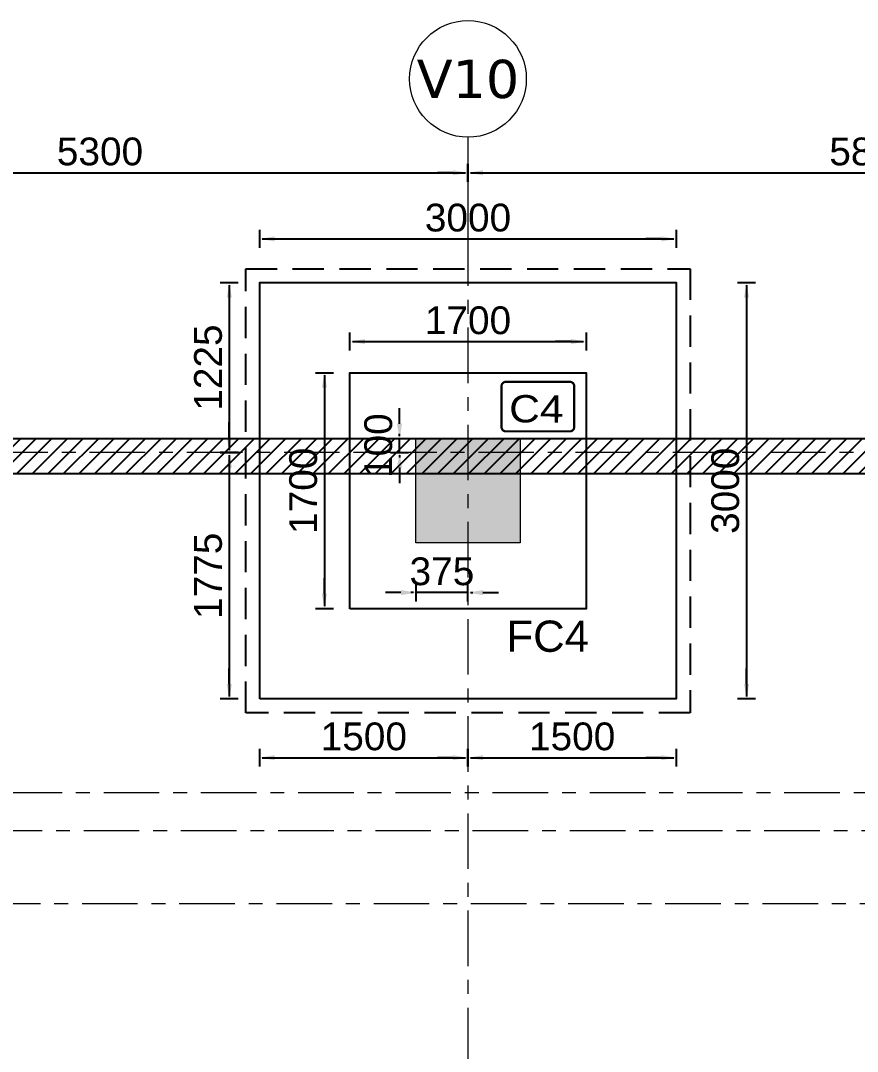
# Model space of a CAD drawing. Extents: x 1878645 to 3043969, y -1160829 to -603973.
# Drawn here: x 3015456 to 3021481, y -647747 to -640321 of the extents above; entities that cross this region are included whole.
import ezdxf
from ezdxf.enums import TextEntityAlignment as Align

# ---------------------------------------------------------------- set-up
doc = ezdxf.new("R2010")
doc.units = 0
doc.header["$LTSCALE"] = 100
doc.header["$PDMODE"] = 66
doc.linetypes.add('Grids', pattern=[7, 4, -1, 1, -1])
doc.linetypes.add('SCHidden', pattern=[0.375, 0.25, -0.125])
doc.layers.get('Defpoints').update_dxf_attribs({"lineweight": 0})
for name, color, linetype in [('A-DIMN-100', 5, 'Continuous'), ('COMMENTS', 30, 'Continuous'), ('Dim', 3, 'Continuous'), ('Footing', 5, 'Continuous'), ('Footing Nos', 4, 'Continuous'), ('PCC', 2, 'Continuous'), ('RETAIN-WALL', 1, 'Continuous')]:
    doc.layers.add(name, color=color, linetype=linetype)
for name, color, linetype, lineweight in [('A-GRID', 8, 'Grids', 0), ('A-GRID-TAG', 3, 'Continuous', 0), ('ECO COL', 6, 'Continuous', 0), ('Eco_  CNO', 7, 'Continuous', 25)]:
    doc.layers.add(name, color=color, linetype=linetype, lineweight=lineweight)
doc.styles.add('ARIAL', font='arial.ttf')
doc.styles.add('ITA', font='simplex.shx')
doc.styles.add('SC-BBS1', font='SansSerif')
doc.styles.get("Standard").update_dxf_attribs({"font": 'verdana.ttf'})
doc.dimstyles.new('A-150-DIM-EXT_MAIN(FT)', dxfattribs={"dimscale": 0, "dimtxt": 200, "dimasz": 18, "dimexe": 100, "dimexo": 100, "dimgap": 50, "dimtad": 1, "dimdec": 0, "dimdsep": 46, "dimtxsty": 'ARIAL', "dimblk": 'A3', "dimcen": 0.025, "dimse1": 1, "dimse2": 1, "dimclrd": 256, "dimclre": 256, "dimclrt": 7, "dimazin": 2, "dimtfac": 1, "dimtdec": 0, "dimtix": 1, "dimtmove": 2, "dimatfit": 3, "dimldrblk": 'WSA-DOT-100', "dimfxl": 1, "dimtolj": 1, "dimtzin": 0, "dimarcsym": 0})

# ---------------------------------------------------------------- blocks, each defined once
blk = doc.blocks.new('*U14')
at = {"layer": 'A-GRID-TAG', "color": 8, "linetype": 'Grids', "lineweight": 15}
for p, q in [((0, 8), (0, 4)), ((0, 4), (0, 0))]:
    blk.add_line(p, q, dxfattribs=at)
at = {"layer": 'A-GRID-TAG', "linetype": 'Continuous'}
blk.add_circle((0, 13), 5, dxfattribs=at)
at = {"layer": 'A-GRID-TAG', "color": 7}
blk.add_attdef('GN', text='', height=4, dxfattribs=at).set_placement((0, 13), align=Align.MIDDLE_CENTER)
blk = doc.blocks.new('A2')
at = {"layer": 'Dim', "linetype": 'ByBlock', "lineweight": -2, "extrusion": (0, 0, -1)}
blk.add_lwpolyline([(6, 0), (12.2, 0)], dxfattribs=at)
blk.add_solid([(6, -1), (0, 0), (6, 1)], dxfattribs=at)
blk = doc.blocks.new('A3')
at = {"layer": 'Dim', "linetype": 'ByBlock', "lineweight": -2}
blk.add_line((0, 3.59), (0, -3.59), dxfattribs=at)
blk.add_blockref('A2', (0, 0), dxfattribs=at)
blk = doc.blocks.new('*D1914')
at = {"layer": 'Defpoints', "color": 0}
for p in [(3018184.4, -643333.1), (3018302.3, -643333.1), (3018302.3, -643433.1)]:
    blk.add_point(p, dxfattribs=at)
at = {"layer": 'Dim', "lineweight": -2}
for p, q in [((3018184.4, -643315.1), (3018184.4, -643297.1)), ((3018184.4, -643433.1), (3018184.4, -643333.1)), ((3018184.4, -643451.1), (3018184.4, -643469.1))]:
    blk.add_line(p, q, dxfattribs=at)
at = {"layer": 'Dim', "lineweight": -2, "xscale": 18, "yscale": 18, "zscale": 18}
for p, rotation in [((3018184.4, -643333.1), 270), ((3018184.4, -643433.1), 90)]:
    blk.add_blockref('A3', p, dxfattribs=dict(at, rotation=rotation))
at = {"layer": 'Dim', "color": 7, "insert": (3018032.3, -643383.1), "char_height": 200, "attachment_point": 5, "rotation": 90, "style": 'ARIAL'}
blk.add_mtext('\\A1;100', dxfattribs=at)
blk = doc.blocks.new('WSA-DOT-100')
at = {"layer": 'A-DIMN-100', "color": 5}
for p, q in [((0, -200), (0, 200)), ((-200, 0), (200, 0))]:
    blk.add_line(p, q, dxfattribs=at)
at = {"layer": 'A-DIMN-100', "color": 1, "const_width": 60}
blk.add_lwpolyline([(-30, 0, 1), (30, 0, 1)], format="xyb", close=True, dxfattribs=at)
blk = doc.blocks.new('*D1916')
at = {"layer": 'Defpoints', "color": 0}
for p in [(3018302.3, -644083.1), (3018677.3, -644083.1), (3018302.3, -644441.8)]:
    blk.add_point(p, dxfattribs=at)
at = {"layer": 'Dim', "lineweight": -2}
for p, q in [((3018284.3, -644441.8), (3018266.3, -644441.8)), ((3018677.3, -644441.8), (3018302.3, -644441.8)), ((3018695.3, -644441.8), (3018713.3, -644441.8))]:
    blk.add_line(p, q, dxfattribs=at)
at = {"layer": 'Dim', "lineweight": -2, "xscale": 18, "yscale": 18, "zscale": 18}
blk.add_blockref('A3', (3018302.3, -644441.8), dxfattribs=at)
at = {"layer": 'Dim', "lineweight": -2, "xscale": 18, "yscale": 18, "zscale": 18, "rotation": 180}
blk.add_blockref('A3', (3018677.3, -644441.8), dxfattribs=at)
at = {"layer": 'Dim', "color": 7, "insert": (3018489.8, -644289.6), "char_height": 200, "attachment_point": 5, "style": 'ARIAL'}
blk.add_mtext('\\A1;375', dxfattribs=at)
blk = doc.blocks.new('*D1973')
at = {"layer": 'Defpoints', "color": 0}
for p in [(3013377.5, -641080.8), (3018677.3, -641167.4), (3018677.3, -641416.8)]:
    blk.add_point(p, dxfattribs=at)
at = {"layer": 'Dim', "lineweight": -2}
blk.add_line((3013395.5, -641416.8), (3018659.3, -641416.8), dxfattribs=at)
at = {"layer": 'Dim', "lineweight": -2, "xscale": 18, "yscale": 18, "zscale": 18, "rotation": 180}
blk.add_blockref('A3', (3013377.5, -641416.8), dxfattribs=at)
at = {"layer": 'Dim', "lineweight": -2, "xscale": 18, "yscale": 18, "zscale": 18}
blk.add_blockref('A3', (3018677.3, -641416.8), dxfattribs=at)
at = {"layer": 'Dim', "color": 7, "insert": (3016027.4, -641264.6), "char_height": 200, "attachment_point": 5, "style": 'ARIAL'}
blk.add_mtext('\\A1;5300', dxfattribs=at)
blk = doc.blocks.new('*D2028')
at = {"layer": 'Defpoints', "color": 0}
for p in [(3024502.3, -641037), (3018677.3, -641167.4), (3024502.3, -641416.8)]:
    blk.add_point(p, dxfattribs=at)
at = {"layer": 'Dim', "lineweight": -2}
blk.add_line((3018695.3, -641416.8), (3024484.3, -641416.8), dxfattribs=at)
at = {"layer": 'Dim', "lineweight": -2, "xscale": 18, "yscale": 18, "zscale": 18, "rotation": 180}
blk.add_blockref('A3', (3018677.3, -641416.8), dxfattribs=at)
at = {"layer": 'Dim', "lineweight": -2, "xscale": 18, "yscale": 18, "zscale": 18}
blk.add_blockref('A3', (3024502.3, -641416.8), dxfattribs=at)
at = {"layer": 'Dim', "color": 7, "insert": (3021589.8, -641264.7), "char_height": 200, "attachment_point": 5, "style": 'ARIAL'}
blk.add_mtext('\\A1;5825', dxfattribs=at)
blk = doc.blocks.new('Co')
at = {"const_width": 0.75}
blk.add_lwpolyline([(-12.57, -7.17), (-12.57, 6.59, -0.414214), (-11.07, 8.09), (10.51, 8.09, -0.414214), (12.01, 6.59), (12.01, -7.17, -0.414214), (10.51, -8.67), (-11.07, -8.67, -0.414214)], format="xyb", close=True, dxfattribs=at)
at = {"style": 'ITA', "width": 0.669972}
blk.add_attdef('COL', text='', height=10.5, rotation=0.638, dxfattribs=at).set_placement((-9.93, -5.51), (8.49, -5.3), align=Align.FIT)
blk = doc.blocks.new('*D2079')
at = {"layer": 'Defpoints', "color": 0}
for p in [(3019527.3, -642633.1), (3017827.3, -642858.1), (3019527.3, -642858.1)]:
    blk.add_point(p, dxfattribs=at)
at = {"layer": 'Dim', "lineweight": -2}
blk.add_line((3017845.3, -642633.1), (3019509.3, -642633.1), dxfattribs=at)
at = {"layer": 'Dim', "lineweight": -2, "xscale": 18, "yscale": 18, "zscale": 18, "rotation": 180}
blk.add_blockref('A3', (3017827.3, -642633.1), dxfattribs=at)
at = {"layer": 'Dim', "lineweight": -2, "xscale": 18, "yscale": 18, "zscale": 18}
blk.add_blockref('A3', (3019527.3, -642633.1), dxfattribs=at)
at = {"layer": 'Dim', "color": 7, "insert": (3018677.3, -642481), "char_height": 200, "attachment_point": 5, "style": 'ARIAL'}
blk.add_mtext('\\A1;1700', dxfattribs=at)
blk = doc.blocks.new('*D2080')
at = {"layer": 'Defpoints', "color": 0}
for p in [(3017827.3, -642858.1), (3017643.5, -644558.1), (3017827.3, -644558.1)]:
    blk.add_point(p, dxfattribs=at)
at = {"layer": 'Dim', "lineweight": -2}
blk.add_line((3017643.5, -642876.1), (3017643.5, -644540.1), dxfattribs=at)
at = {"layer": 'Dim', "lineweight": -2, "xscale": 18, "yscale": 18, "zscale": 18}
for p, rotation in [((3017643.5, -642858.1), 90), ((3017643.5, -644558.1), 270)]:
    blk.add_blockref('A3', p, dxfattribs=dict(at, rotation=rotation))
at = {"layer": 'Dim', "color": 7, "insert": (3017491.4, -643708.1), "char_height": 200, "attachment_point": 5, "rotation": 90, "style": 'ARIAL'}
blk.add_mtext('\\A1;1700', dxfattribs=at)
blk = doc.blocks.new('*D2081')
at = {"layer": 'Defpoints', "color": 0}
for p in [(3020177.3, -641893.4), (3017177.3, -642208.1), (3020177.3, -642208.1)]:
    blk.add_point(p, dxfattribs=at)
at = {"layer": 'Dim', "lineweight": -2}
blk.add_line((3017195.3, -641893.4), (3020159.3, -641893.4), dxfattribs=at)
at = {"layer": 'Dim', "lineweight": -2, "xscale": 18, "yscale": 18, "zscale": 18, "rotation": 180}
blk.add_blockref('A3', (3017177.3, -641893.4), dxfattribs=at)
at = {"layer": 'Dim', "lineweight": -2, "xscale": 18, "yscale": 18, "zscale": 18}
blk.add_blockref('A3', (3020177.3, -641893.4), dxfattribs=at)
at = {"layer": 'Dim', "color": 7, "insert": (3018677.3, -641741.2), "char_height": 200, "attachment_point": 5, "style": 'ARIAL'}
blk.add_mtext('\\A1;3000', dxfattribs=at)
blk = doc.blocks.new('*D2082')
at = {"layer": 'Defpoints', "color": 0}
for p in [(3017177.3, -642208.1), (3016958.6, -643433.1), (3017177.3, -643433.1)]:
    blk.add_point(p, dxfattribs=at)
at = {"layer": 'Dim', "lineweight": -2}
blk.add_line((3016958.6, -642226.1), (3016958.6, -643415.1), dxfattribs=at)
at = {"layer": 'Dim', "lineweight": -2, "xscale": 18, "yscale": 18, "zscale": 18}
for p, rotation in [((3016958.6, -642208.1), 90), ((3016958.6, -643433.1), 270)]:
    blk.add_blockref('A3', p, dxfattribs=dict(at, rotation=rotation))
at = {"layer": 'Dim', "color": 7, "insert": (3016806.5, -642820.6), "char_height": 200, "attachment_point": 5, "rotation": 90, "style": 'ARIAL'}
blk.add_mtext('\\A1;1225', dxfattribs=at)
blk = doc.blocks.new('*D2083')
at = {"layer": 'Defpoints', "color": 0}
for p in [(3017177.3, -643433.1), (3016958.6, -645208.1), (3017177.3, -645208.1)]:
    blk.add_point(p, dxfattribs=at)
at = {"layer": 'Dim', "lineweight": -2}
blk.add_line((3016958.6, -643451.1), (3016958.6, -645190.1), dxfattribs=at)
at = {"layer": 'Dim', "lineweight": -2, "xscale": 18, "yscale": 18, "zscale": 18}
for p, rotation in [((3016958.6, -643433.1), 90), ((3016958.6, -645208.1), 270)]:
    blk.add_blockref('A3', p, dxfattribs=dict(at, rotation=rotation))
at = {"layer": 'Dim', "color": 7, "insert": (3016806.5, -644320.6), "char_height": 200, "attachment_point": 5, "rotation": 90, "style": 'ARIAL'}
blk.add_mtext('\\A1;1775', dxfattribs=at)
blk = doc.blocks.new('*D2084')
at = {"layer": 'Defpoints', "color": 0}
for p in [(3020177.3, -642208.1), (3020177.3, -645208.1), (3020683.1, -645208.1)]:
    blk.add_point(p, dxfattribs=at)
at = {"layer": 'Dim', "lineweight": -2}
blk.add_line((3020683.1, -642226.1), (3020683.1, -645190.1), dxfattribs=at)
at = {"layer": 'Dim', "lineweight": -2, "xscale": 18, "yscale": 18, "zscale": 18}
for p, rotation in [((3020683.1, -642208.1), 90), ((3020683.1, -645208.1), 270)]:
    blk.add_blockref('A3', p, dxfattribs=dict(at, rotation=rotation))
at = {"layer": 'Dim', "color": 7, "insert": (3020530.9, -643708.1), "char_height": 200, "attachment_point": 5, "rotation": 90, "style": 'ARIAL'}
blk.add_mtext('\\A1;3000', dxfattribs=at)
blk = doc.blocks.new('*D2085')
at = {"layer": 'Defpoints', "color": 0}
for p in [(3017177.3, -645208.1), (3018677.3, -645208.1), (3018677.3, -645631.1)]:
    blk.add_point(p, dxfattribs=at)
at = {"layer": 'Dim', "lineweight": -2}
blk.add_line((3017195.3, -645631.1), (3018659.3, -645631.1), dxfattribs=at)
at = {"layer": 'Dim', "lineweight": -2, "xscale": 18, "yscale": 18, "zscale": 18, "rotation": 180}
blk.add_blockref('A3', (3017177.3, -645631.1), dxfattribs=at)
at = {"layer": 'Dim', "lineweight": -2, "xscale": 18, "yscale": 18, "zscale": 18}
blk.add_blockref('A3', (3018677.3, -645631.1), dxfattribs=at)
at = {"layer": 'Dim', "color": 7, "insert": (3017927.3, -645479), "char_height": 200, "attachment_point": 5, "style": 'ARIAL'}
blk.add_mtext('\\A1;1500', dxfattribs=at)
blk = doc.blocks.new('*D2086')
at = {"layer": 'Defpoints', "color": 0}
for p in [(3018677.3, -645208.1), (3020177.3, -645208.1), (3020177.3, -645631.1)]:
    blk.add_point(p, dxfattribs=at)
at = {"layer": 'Dim', "lineweight": -2}
blk.add_line((3018695.3, -645631.1), (3020159.3, -645631.1), dxfattribs=at)
at = {"layer": 'Dim', "lineweight": -2, "xscale": 18, "yscale": 18, "zscale": 18, "rotation": 180}
blk.add_blockref('A3', (3018677.3, -645631.1), dxfattribs=at)
at = {"layer": 'Dim', "lineweight": -2, "xscale": 18, "yscale": 18, "zscale": 18}
blk.add_blockref('A3', (3020177.3, -645631.1), dxfattribs=at)
at = {"layer": 'Dim', "color": 7, "insert": (3019427.3, -645479), "char_height": 200, "attachment_point": 5, "style": 'ARIAL'}
blk.add_mtext('\\A1;1500', dxfattribs=at)
blk = doc.blocks.new('G$C92EAE22F')
at = {"layer": 'RETAIN-WALL', "lineweight": -3}
h = blk.add_hatch(dxfattribs=at)
h.set_pattern_fill('ANSI31', color=11, scale=25)
h.set_pattern_definition([(45, (-2234185.81, 595374.29), (-56.1266008, 56.1266008), [])])
edge = h.paths.add_edge_path()
edge.add_line((33122.7, 0.3), (33122.7, 250))
edge.add_line((33122.7, 250), (222.7, 250))
edge.add_line((222.7, 250), (222.7, 16250.3))
edge.add_line((222.7, 16250.3), (5522.7, 16250.3))
edge.add_line((5522.7, 16250.3), (5522.7, 25850.3))
edge.add_line((5522.7, 25850.3), (28572.7, 25850.3))
edge.add_line((28572.7, 25850.3), (28572.7, 28300.3))
edge.add_line((28572.7, 28300.3), (61172.7, 28300.3))
edge.add_line((61172.7, 28300.3), (61172.7, 250.6))
edge.add_line((61172.7, 250.6), (50722.7, 249.8))
edge.add_line((50722.7, 249.8), (50722.7, -0.2))
edge.add_line((50722.7, -0.2), (61422.7, 0.6))
edge.add_line((61422.7, 0.6), (61422.7, 28550.3))
edge.add_line((61422.7, 28550.3), (28322.7, 28550.3))
edge.add_line((28322.7, 28550.3), (28322.7, 26100.3))
edge.add_line((28322.7, 26100.3), (5272.7, 26100.3))
edge.add_line((5272.7, 26100.3), (5272.7, 16500.3))
edge.add_line((5272.7, 16500.3), (-27.3, 16500.3))
edge.add_line((-27.3, 16500.3), (-27.3, 0))
edge.add_line((-27.3, 0), (33122.7, 0))
blk.add_lwpolyline([(33122.7, 0.3), (33122.7, 250), (222.7, 250), (222.7, 16250.3), (5522.7, 16250.3), (5522.7, 25850.3), (28572.7, 25850.3), (28572.7, 28300.3), (61172.7, 28300.3), (61172.7, 250.6), (50722.7, 250), (50722.7, 0), (61422.7, 0.6), (61422.7, 28550.3), (28322.7, 28550.3), (28322.7, 26100.3), (5272.7, 26100.3), (5272.7, 16500.3), (-27.3, 16500.3), (-27.3, 0), (33122.7, 0)], dxfattribs=at)

msp = doc.modelspace()

# ---------------------------------------------------------------- hatches: boundary and pattern name
at = {"layer": 'Dim', "true_color": 0xb7b7b7}
h = msp.add_hatch(dxfattribs=at)
h.set_pattern_fill('ANSI31', color=9, scale=200)
h.set_pattern_definition([(45, (186670.6, 2712.7), (-449.0128, 449.0128), [])])
h.paths.add_polyline_path([(2982377.34205, -658283.07395), (2982377.34205, -654683.07821), (2984502.34205, -654683.07821), (2984502.34205, -652558.09143), (2986953.29144, -652558.09143), (2986953.29144, -656689.88557), (2991727.05707, -656689.88557), (2991727.05707, -658733.07395), (2989652.34205, -658733.07395), (2989652.34205, -660808.09598), (2984902.34205, -660808.09598), (2984902.34205, -658283.07395)])
h.paths.add_polyline_path([(2973977.34205, -658358.09158), (2973977.34205, -654683.07821), (2976102.34205, -654683.07821), (2976102.34205, -652558.09143), (2980252.34205, -652558.09143), (2980252.34205, -654683.07821), (2982377.34205, -654683.07821), (2982377.34205, -658283.07395), (2979852.34205, -658283.07395), (2979852.34205, -660808.09598), (2976427.34205, -660808.09598), (2976427.34205, -658358.09158)], flags=16)
h.paths.add_polyline_path([(2982377.34205, -664583.10024), (2982377.34205, -663333.07395), (2984902.34205, -663333.07395), (2984902.34205, -660808.09598), (2989652.34205, -660808.09598), (2989652.34205, -662883.07395), (2991727.05707, -662883.07395), (2991727.05707, -664583.10024)], flags=0)
h.paths.add_polyline_path([(2973977.34205, -664583.10024), (2973977.34205, -663258.09158), (2976427.34205, -663258.09158), (2976427.34205, -660808.09598), (2979852.34205, -660808.09598), (2979852.34205, -663333.07395), (2982377.34205, -663333.07395), (2982377.34205, -664583.10024)], flags=0)
h.paths.add_polyline_path([(2991378.02418, -658121.3249), (2991378.02418, -658427.87333), (2992076.65993, -658427.87333), (2992076.65993, -658121.3249)], flags=24)
h.paths.add_polyline_path([(2989082.77858, -660161.60397), (2989389.12237, -660161.60397), (2989389.12237, -659479.54394), (2989082.77858, -659479.54394)], flags=24)
h.paths.add_polyline_path([(2984602.0306, -652911.45474), (2984908.37439, -652911.45474), (2984908.37439, -652204.70168), (2984602.0306, -652204.70168)], flags=24)
h.paths.add_polyline_path([(2983037.69335, -654777.35701), (2983037.69335, -655083.70081), (2983741.99076, -655083.70081), (2983741.99076, -654777.35701)], flags=24)
h.paths.add_polyline_path([(2985010.52426, -661161.45049), (2985316.86806, -661161.45049), (2985316.86806, -660454.69742), (2985010.52426, -660454.69742)], flags=24)
h.paths.add_polyline_path([(2983237.69335, -657753.90952), (2983237.69335, -658060.25331), (2983941.99076, -658060.25331), (2983941.99076, -657753.90952)], flags=24)
h.paths.add_polyline_path([(2985010.52426, -661161.45049), (2985316.86806, -661161.45049), (2985316.86806, -660454.69742), (2985010.52426, -660454.69742)], flags=24)
h.paths.add_polyline_path([(2982377.34205, -664583.10024), (2991727.05707, -664583.10024), (2991727.05707, -669533.06059), (2989752.34205, -669533.06059), (2989752.34205, -671508.08717), (2984577.34205, -671508.08717), (2984577.34205, -669308.06514), (2982377.34205, -669308.06514)])
h.paths.add_polyline_path([(2982023.96552, -668642.36124), (2982023.96552, -668948.70503), (2982730.71859, -668948.70503), (2982730.71859, -668642.36124)], flags=24)
h.paths.add_polyline_path([(2984589.491, -670809.12244), (2984895.83479, -670809.12244), (2984895.83479, -670107.00784), (2984589.491, -670107.00784)], flags=24)
h.paths.add_polyline_path([(2989193.10444, -670911.5906), (2989499.44823, -670911.5906), (2989499.44823, -670229.53057), (2989193.10444, -670229.53057)], flags=24)
h.paths.add_polyline_path([(2990448.81204, -669069.9156), (2990448.81204, -669376.25939), (2991130.87207, -669376.25939), (2991130.87207, -669069.9156)], flags=24)
h.paths.add_polyline_path([(2991727.05707, -664583.10024), (2996251.57387, -664583.10024), (2996251.57387, -667323.52229), (2996627.34422, -667323.52229), (2996627.34422, -671508.08717), (2993702.34205, -671508.08717), (2993702.34205, -669533.06059), (2991727.05707, -669533.06059)], flags=16)
h.paths.add_polyline_path([(2982377.34205, -676544.95661), (2982377.34205, -673708.06514), (2984577.34205, -673708.06514), (2984577.34205, -671883.08115), (2989752.34205, -671883.08115), (2989752.34205, -673483.06059), (2991727.05707, -673483.06059), (2991727.05707, -676544.95661)])
h.paths.add_polyline_path([(2973977.34205, -676544.95661), (2973977.34205, -673508.07821), (2975977.34205, -673508.07821), (2975977.34205, -671883.08115), (2980177.34205, -671883.08115), (2980177.34205, -673708.06514), (2982377.34205, -673708.06514), (2982377.34205, -676544.95661)], flags=16)
h.paths.add_polyline_path([(2984589.491, -672909.12244), (2984895.83479, -672909.12244), (2984895.83479, -672207.00784), (2984589.491, -672207.00784)], flags=24)
h.paths.add_polyline_path([(2983076.28475, -673751.92106), (2983076.28475, -674058.26485), (2983778.39935, -674058.26485), (2983778.39935, -673751.92106)], flags=24)
h.paths.add_polyline_path([(2991378.02418, -673610.18225), (2991378.02418, -673916.73068), (2992076.65993, -673916.73068), (2992076.65993, -673610.18225)], flags=24)
h.paths.add_polyline_path([(2989193.10444, -672786.5906), (2989499.44823, -672786.5906), (2989499.44823, -672104.53057), (2989193.10444, -672104.53057)], flags=24)
h.paths.add_polyline_path([(2991727.05707, -676544.95661), (2991727.05707, -673483.06059), (2993702.34205, -673483.06059), (2993702.34205, -671883.08115), (2996627.34422, -671883.08115), (2996627.34422, -676544.95661)], flags=16)
h.paths.add_polyline_path([(2991378.02418, -673610.18225), (2991378.02418, -673916.73068), (2992076.65993, -673916.73068), (2992076.65993, -673610.18225)], flags=24)
h.paths.add_polyline_path([(2979765.03306, -653922.72691), (2980071.37685, -653922.72691), (2980071.37685, -653218.42951), (2979765.03306, -653218.42951)], flags=24)
h.paths.add_polyline_path([(2981012.69335, -654777.35701), (2981012.69335, -655083.70081), (2981716.99076, -655083.70081), (2981716.99076, -654777.35701)], flags=24)
h.paths.add_polyline_path([(2973623.96552, -654810.9709), (2973623.96552, -655117.3147), (2974330.71859, -655117.3147), (2974330.71859, -654810.9709)], flags=24)
h.paths.add_polyline_path([(2976153.02527, -653922.73352), (2976459.36906, -653922.73352), (2976459.36906, -653218.43612), (2976153.02527, -653218.43612)], flags=24)
h.paths.add_polyline_path([(2976621.37301, -661161.46811), (2976927.71681, -661161.46811), (2976927.71681, -660454.71504), (2976621.37301, -660454.71504)], flags=24)
h.paths.add_polyline_path([(2973623.96552, -657767.62438), (2973623.96552, -658073.96817), (2974330.71859, -658073.96817), (2974330.71859, -657767.62438)], flags=24)
h.paths.add_polyline_path([(2979229.40924, -659947.72266), (2979535.75304, -659947.72266), (2979535.75304, -659243.42525), (2979229.40924, -659243.42525)], flags=24)
h.paths.add_polyline_path([(2980812.69335, -657753.90952), (2980812.69335, -658060.25331), (2981516.99076, -658060.25331), (2981516.99076, -657753.90952)], flags=24)
h.paths.add_polyline_path([(2989082.7749, -662136.60397), (2989389.1187, -662136.60397), (2989389.1187, -661454.54394), (2989082.7749, -661454.54394)], flags=24)
h.paths.add_polyline_path([(2990398.66955, -662910.87751), (2990398.66955, -663217.22131), (2991080.72957, -663217.22131), (2991080.72957, -662910.87751)], flags=24)
h.paths.add_polyline_path([(2982023.96552, -663373.16147), (2982023.96552, -663679.50526), (2982730.71859, -663679.50526), (2982730.71859, -663373.16147)], flags=24)
h.paths.add_polyline_path([(2976621.37301, -661161.46811), (2976927.71681, -661161.46811), (2976927.71681, -660454.71504), (2976621.37301, -660454.71504)], flags=24)
h.paths.add_polyline_path([(2974801.25065, -663308.02366), (2974801.25065, -663614.57209), (2975503.43346, -663614.57209), (2975503.43346, -663308.02366)], flags=24)
h.paths.add_polyline_path([(2979229.40924, -662372.73367), (2979535.75304, -662372.73367), (2979535.75304, -661668.43626), (2979229.40924, -661668.43626)], flags=24)
h.paths.add_polyline_path([(2982023.96552, -663373.16147), (2982023.96552, -663679.50526), (2982730.71859, -663679.50526), (2982730.71859, -663373.16147)], flags=24)
h.paths.add_polyline_path([(2969588.29065, -671508.08717), (2969588.29065, -664583.10024), (2973977.34205, -664583.10024), (2973977.34205, -669508.07821), (2971977.34205, -669508.07821), (2971977.34205, -671508.08717)], flags=16)
h.paths.add_polyline_path([(2971405.39059, -671857.39608), (2971711.93902, -671857.39608), (2971711.93902, -671158.76034), (2971405.39059, -671158.76034)], flags=24)
h.paths.add_polyline_path([(2973628.02418, -668932.97467), (2973628.02418, -669239.52311), (2974326.65993, -669239.52311), (2974326.65993, -668932.97467)], flags=24)
h.paths.add_polyline_path([(2969588.29065, -664583.10024), (2969588.29065, -660808.09598), (2971527.34205, -660808.09598), (2971527.34205, -663258.09158), (2973977.34205, -663258.09158), (2973977.34205, -664583.10024)], flags=16)
h.paths.add_polyline_path([(2970951.66047, -662334.18298), (2971258.2089, -662334.18298), (2971258.2089, -661632.00017), (2970951.66047, -661632.00017)], flags=24)
h.paths.add_polyline_path([(2972451.25065, -663308.02366), (2972451.25065, -663614.57209), (2973153.43346, -663614.57209), (2973153.43346, -663308.02366)], flags=24)
h.paths.add_polyline_path([(2969588.29065, -660808.09598), (2969588.29065, -655632.78682), (2973852.34205, -655632.78682), (2973852.34205, -654683.07821), (2973977.34205, -654683.07821), (2973977.34205, -658358.09158), (2971527.34205, -658358.09158), (2971527.34205, -660808.09598)], flags=16)
h.paths.add_polyline_path([(2973623.96552, -654810.9709), (2973623.96552, -655117.3147), (2974330.71859, -655117.3147), (2974330.71859, -654810.9709)], flags=24)
h.paths.add_polyline_path([(2970951.66047, -659984.18518), (2971258.2089, -659984.18518), (2971258.2089, -659282.00237), (2970951.66047, -659282.00237)], flags=24)
h.paths.add_polyline_path([(2973623.96552, -657767.62438), (2973623.96552, -658073.96817), (2974330.71859, -658073.96817), (2974330.71859, -657767.62438)], flags=24)
h.paths.add_polyline_path([(2969588.29065, -652558.09143), (2971852.34205, -652558.09143), (2971852.34205, -654683.07821), (2973602.34205, -654683.07821), (2973602.34205, -655382.78682), (2969588.29065, -655382.78682)], flags=16)
h.paths.add_polyline_path([(2971194.14952, -652911.45474), (2971500.49331, -652911.45474), (2971500.49331, -652204.70168), (2971194.14952, -652204.70168)], flags=24)
h.paths.add_polyline_path([(2969588.29065, -652558.09143), (2971852.34205, -652558.09143), (2971852.34205, -650883.08115), (2969588.29065, -650883.08115)], flags=16)
h.paths.add_polyline_path([(2971194.14952, -652911.45474), (2971500.49331, -652911.45474), (2971500.49331, -652204.70168), (2971194.14952, -652204.70168)], flags=24)
h.paths.add_polyline_path([(2969588.29065, -650883.08115), (2969588.29065, -648783.08115), (2973602.34205, -648783.08115), (2973602.34205, -650433.07821), (2971852.34205, -650433.07821), (2971852.34205, -650883.08115)], flags=16)
h.paths.add_polyline_path([(2972612.69335, -649883.16151), (2972612.69335, -650189.5053), (2973316.99076, -650189.5053), (2973316.99076, -649883.16151)], flags=24)
h.paths.add_polyline_path([(2969588.29065, -648783.08115), (2969588.29065, -646683.08115), (2972427.34205, -646683.08115), (2972427.34205, -647708.10024), (2973602.34205, -647708.10024), (2973602.34205, -648783.08115)], flags=16)
h.paths.add_polyline_path([(2972912.40344, -647757.35071), (2972912.40344, -648063.6945), (2973592.28066, -648063.6945), (2973592.28066, -647757.35071)], flags=24)
h.paths.add_polyline_path([(2969588.29065, -646683.08115), (2972427.34205, -646683.08115), (2972427.34205, -646158.10024), (2969588.29065, -646158.10024)], flags=16)
h.paths.add_polyline_path([(2971808.25418, -646509.15754), (2972114.59798, -646509.15754), (2972114.59798, -645807.04294), (2971808.25418, -645807.04294)], flags=24)
h.paths.add_polyline_path([(2969588.29065, -646158.10024), (2969588.29065, -643943.25709), (2971005.70724, -643943.15551), (2973977.34205, -643943.15551), (2973977.34205, -644608.10024), (2972427.34205, -644608.10024), (2972427.34205, -646158.10024)], flags=16)
h.paths.add_polyline_path([(2973626.28475, -644012.48687), (2973626.28475, -644318.83066), (2974328.39935, -644318.83066), (2974328.39935, -644012.48687)], flags=24)
h.paths.add_polyline_path([(2971808.25418, -646509.15754), (2972114.59798, -646509.15754), (2972114.59798, -645807.04294), (2971808.25418, -645807.04294)], flags=24)
h.paths.add_polyline_path([(2973977.34205, -643943.15551), (2978368.09036, -643943.15551), (2978368.09036, -645782.77983), (2975527.34205, -645782.77874), (2975527.34205, -644608.10024), (2973977.34205, -644608.10024)], flags=16)
h.paths.add_polyline_path([(2973626.28475, -644012.48687), (2973626.28475, -644318.83066), (2974328.39935, -644318.83066), (2974328.39935, -644012.48687)], flags=24)
h.paths.add_polyline_path([(2975585.73362, -645773.03885), (2975892.07741, -645773.03885), (2975892.07741, -645093.16163), (2975585.73362, -645093.16163)], flags=24)
h.paths.add_polyline_path([(2973977.34205, -648783.08115), (2973977.34205, -647708.10024), (2975527.34205, -647708.10024), (2975527.34205, -646683.08115), (2978368.09036, -646683.08115), (2978368.09036, -648783.08115)], flags=16)
h.paths.add_polyline_path([(2974362.40344, -647757.35071), (2974362.40344, -648063.6945), (2975042.28066, -648063.6945), (2975042.28066, -647757.35071)], flags=24)
h.paths.add_polyline_path([(2975585.73362, -647223.03885), (2975892.07741, -647223.03885), (2975892.07741, -646543.16163), (2975585.73362, -646543.16163)], flags=24)
h.paths.add_polyline_path([(2976037.30242, -672798.0213), (2976343.64621, -672798.0213), (2976343.64621, -672118.14408), (2976037.30242, -672118.14408)], flags=24)
h.paths.add_polyline_path([(2980976.28475, -673751.92106), (2980976.28475, -674058.26485), (2981678.39935, -674058.26485), (2981678.39935, -673751.92106)], flags=24)
h.paths.add_polyline_path([(2974587.40344, -673581.60199), (2974587.40344, -673887.94579), (2975267.28066, -673887.94579), (2975267.28066, -673581.60199)], flags=24)
h.paths.add_polyline_path([(2969588.29065, -671883.08115), (2971977.34205, -671883.08115), (2971977.34205, -673508.07821), (2973977.34205, -673508.07821), (2973977.34205, -676544.95661), (2969588.29065, -676544.95661)], flags=16)
h.paths.add_polyline_path([(2972687.40344, -673581.60199), (2972687.40344, -673887.94579), (2973367.28066, -673887.94579), (2973367.28066, -673581.60199)], flags=24)
h.paths.add_polyline_path([(2993873.11719, -671857.37846), (2994179.66562, -671857.37846), (2994179.66562, -671158.74271), (2993873.11719, -671158.74271)], flags=24)
h.paths.add_polyline_path([(2992323.81204, -669069.9156), (2992323.81204, -669376.25939), (2993005.87207, -669376.25939), (2993005.87207, -669069.9156)], flags=24)
h.paths.add_polyline_path([(2992660.03986, -665732.58192), (2995985.66059, -665732.58192), (2995985.66059, -666852.58192), (2992660.03986, -666852.58192)], flags=24)
h.paths.add_polyline_path([(2996627.34422, -671508.08717), (2996627.34422, -667323.52229), (3001352.34205, -667323.52229), (3001352.34205, -669533.07248), (2999102.61205, -669533.07248), (2999102.61205, -671508.08717)], flags=16)
h.paths.add_polyline_path([(2998562.61112, -670911.60984), (2998868.95492, -670911.60984), (2998868.95492, -670229.54981), (2998562.61112, -670229.54981)], flags=24)
h.paths.add_polyline_path([(2999926.41975, -668981.6764), (2999926.41975, -669288.02019), (3000628.53435, -669288.02019), (3000628.53435, -668981.6764)], flags=24)
h.paths.add_polyline_path([(3001352.34205, -667323.52229), (3004552.34808, -667323.52229), (3004552.34808, -669723.88147, 1), (3004552.34808, -670223.88147), (3004552.34808, -671508.08717), (3003052.61205, -671508.08717), (3003052.61205, -669533.07248), (3001352.34205, -669533.07248)], flags=16)
h.paths.add_polyline_path([(3003120.22749, -671857.39035), (3003426.77592, -671857.39035), (3003426.77592, -671158.75461), (3003120.22749, -671158.75461)], flags=24)
h.paths.add_polyline_path([(3001812.53844, -668981.6764), (3001812.53844, -669288.02019), (3002492.41566, -669288.02019), (3002492.41566, -668981.6764)], flags=24)
h.paths.add_polyline_path([(3004552.34808, -671508.08717), (3004552.34808, -670223.88147, 0.4142135624), (3004802.34808, -669973.88147, 0.4142135624), (3004552.34808, -669723.88147), (3004552.34808, -667323.52229), (3007352.34205, -667323.52229), (3007352.34205, -671508.08717)], flags=16)
h.paths.add_polyline_path([(3004865.80488, -669561.11505), (3004865.80488, -669953.24063), (3006950.00569, -669953.24063), (3006950.00569, -669561.11505)], flags=24)
h.paths.add_polyline_path([(3004851.07852, -670048.36092), (3004851.07852, -670436.96065), (3008334.70847, -670436.96065), (3008334.70847, -670048.36092)], flags=24)
h.paths.add_polyline_path([(3007352.34205, -671508.08717), (3007352.34205, -667323.52229), (3010177.34205, -667323.52229), (3010177.34205, -669658.07821), (3008327.34205, -669658.07821), (3008327.34205, -671508.08717)], flags=16)
h.paths.add_polyline_path([(3008962.40344, -669164.7825), (3008962.40344, -669471.1263), (3009642.28066, -669471.1263), (3009642.28066, -669164.7825)], flags=24)
h.paths.add_polyline_path([(3007818.13125, -671857.39608), (3008124.67968, -671857.39608), (3008124.67968, -671158.76034), (3007818.13125, -671158.76034)], flags=24)
h.paths.add_polyline_path([(3004851.07852, -670048.36092), (3004851.07852, -670436.96065), (3008334.70847, -670436.96065), (3008334.70847, -670048.36092)], flags=24)
h.paths.add_polyline_path([(3010177.34205, -667323.52229), (3013377.46432, -667323.52229), (3013377.46432, -671508.08717), (3012027.34205, -671508.08717), (3012027.34205, -669658.07821), (3010177.34205, -669658.07821)], flags=16)
h.paths.add_polyline_path([(3010712.40344, -669164.7825), (3010712.40344, -669471.1263), (3011392.28066, -669471.1263), (3011392.28066, -669164.7825)], flags=24)
h.paths.add_polyline_path([(3012081.15747, -670973.01682), (3012387.50126, -670973.01682), (3012387.50126, -670293.1396), (3012081.15747, -670293.1396)], flags=24)
h.paths.add_polyline_path([(3013377.46432, -671508.08717), (3013377.46432, -667323.52229), (3018677.34205, -667323.52229), (3018677.34205, -669933.07821), (3017102.34205, -669933.07821), (3017102.34205, -671508.08717)], flags=16)
h.paths.add_polyline_path([(3017598.81204, -669438.27988), (3017598.81204, -669744.62367), (3018280.87207, -669744.62367), (3018280.87207, -669438.27988)], flags=24)
h.paths.add_polyline_path([(3018326.28475, -669072.54119), (3018326.28475, -669378.88498), (3019028.39935, -669378.88498), (3019028.39935, -669072.54119)], flags=24)
h.paths.add_polyline_path([(3016566.01978, -671859.13551), (3016872.36357, -671859.13551), (3016872.36357, -671157.02091), (3016566.01978, -671157.02091)], flags=24)
h.paths.add_polyline_path([(3014382.55542, -666326.60047), (3017708.17616, -666326.60047), (3017708.17616, -667446.60047), (3014382.55542, -667446.60047)], flags=24)
h.paths.add_polyline_path([(3018677.34205, -667323.52229), (3021359.98282, -667323.52229), (3021359.98282, -671508.08717), (3020252.34205, -671508.08717), (3020252.34205, -669933.07821), (3018677.34205, -669933.07821)], flags=16)
h.paths.add_polyline_path([(3019073.81204, -669438.27988), (3019073.81204, -669744.62367), (3019755.87206, -669744.62367), (3019755.87206, -669438.27988)], flags=24)
h.paths.add_polyline_path([(3018326.28475, -669072.54119), (3018326.28475, -669378.88498), (3019028.39935, -669378.88498), (3019028.39935, -669072.54119)], flags=24)
h.paths.add_polyline_path([(3020236.79552, -671111.60822), (3020543.13931, -671111.60822), (3020543.13931, -670429.5482), (3020236.79552, -670429.5482)], flags=24)
h.paths.add_polyline_path([(3018677.34205, -676544.95661), (3018677.34205, -675882.78682), (3019802.34205, -675882.78682), (3019802.34205, -673083.07821), (3020252.34205, -673083.07821), (3020252.34205, -671883.01513), (3021359.98282, -671882.95419), (3021359.98282, -676544.95661)], flags=16)
h.paths.add_polyline_path([(3020236.79403, -672586.60822), (3020543.13782, -672586.60822), (3020543.13782, -671904.5482), (3020236.79403, -671904.5482)], flags=24)
h.paths.add_polyline_path([(3018677.34205, -676544.95661), (3018677.34205, -675882.78682), (3013377.46432, -675882.78682), (3013377.46432, -676544.95661)], flags=16)
h.paths.add_polyline_path([(2996627.34422, -671883.08115), (2999102.61205, -671883.08115), (2999102.61205, -673483.07248), (3001352.34205, -673483.07248), (3001352.34205, -676544.95661), (2996627.34422, -676544.95661)], flags=16)
h.paths.add_polyline_path([(2998562.61112, -672786.60984), (2998868.95492, -672786.60984), (2998868.95492, -672104.54981), (2998562.61112, -672104.54981)], flags=24)
h.paths.add_polyline_path([(3000728.29418, -673612.61902), (3000728.29418, -673919.16745), (3001426.92993, -673919.16745), (3001426.92993, -673612.61902)], flags=24)
at = {"layer": 'ECO COL'}
h = msp.add_hatch(color=256, dxfattribs=at)
h.dxf.hatch_style = 1
h.paths.add_polyline_path([(3018302.34205, -643333.07821), (3018302.34205, -644083.08702), (3019052.34205, -644083.08702), (3019052.34205, -643333.07821)])

# ---------------------------------------------------------------- linework, layer by layer
at = {"layer": 'A-GRID'}
for p, q in [((3018677.34205, -641832.68211), (3018677.34205, -677155.51703)), ((3035952.50582, -643433.10024), (2993634.40415, -643433.10024)), ((2997854.49879, -645883.08262), (3035952.50582, -645883.08262)), ((3036610.74792, -646158.10024), (2966486.6848, -646158.10024)), ((3037298.32793, -646683.08115), (2966486.6848, -646683.08115))]:
    msp.add_line(p, q, dxfattribs=at)
at = {"layer": 'ECO COL', "color": 4}
msp.add_lwpolyline([(3018302.34205, -643333.07821), (3019052.34205, -643333.07821), (3019052.34205, -644083.08702), (3018302.34205, -644083.08702)], close=True, dxfattribs=at)
at = {"layer": 'Footing'}
for points in [[(3017177.34205, -645208.08702), (3017177.34205, -642208.08702), (3020177.34205, -642208.08702), (3020177.34205, -645208.08702)], [(3017827.34205, -644558.08702), (3017827.34205, -642858.08702), (3019527.34205, -642858.08702), (3019527.34205, -644558.08702)]]:
    msp.add_lwpolyline(points, close=True, dxfattribs=at)
at = {"layer": 'PCC', "linetype": 'SCHidden', "ltscale": 9}
msp.add_lwpolyline([(3017077.34205, -645308.08702), (3017077.34205, -642108.08702), (3020277.34205, -642108.08702), (3020277.34205, -645308.08702)], close=True, dxfattribs=at)

# ---------------------------------------------------------------- block references
at = {"layer": 'A-GRID'}
ref = msp.add_blockref('*U14', (3018677.34205, -641832.68211), dxfattribs=dict(at, xscale=84, yscale=84, zscale=84, rotation=359.9999999999861))
ref.add_attrib('GN', 'V10', dxfattribs={"layer": 'A-GRID-TAG', "color": 7, "height": 275, "rotation": 360}).set_placement((3018677.34205, -640740.68211), align=Align.MIDDLE_CENTER)
at = {"layer": 'COMMENTS'}
msp.add_blockref('G$C92EAE22F', (2968329.6031, -671883.08115), dxfattribs=at)
at = {"layer": 'Eco_  CNO'}
ref = msp.add_blockref('Co', (3019186.57984, -643107.84037), dxfattribs=dict(at, xscale=-21.30803341128, yscale=21.30803341128, zscale=15.2200238652, rotation=179.9999999999787))
ref.add_attrib('COL', 'C4', dxfattribs={"layer": '0', "height": 196.886229, "rotation": 359.361957392, "style": 'ARIAL', "width": 1.11656}).set_placement((3018972.40033, -643214.22035), (3019364.96034, -643218.59206), align=Align.FIT)

# ---------------------------------------------------------------- texts
at = {"layer": 'Footing Nos', "style": 'SC-BBS1'}
msp.add_text('FC4', height=225, dxfattribs=at).set_placement((3018954.66651, -644643.44617), align=Align.TOP_LEFT)

# ---------------------------------------------------------------- dimensions: what is measured, and where the dimension line sits
at = {"layer": 'Dim'}
for base, p1, p2, picture, middle in [((3024502.34205, -641416.80356), (3018677.34205, -641167.42691), (3024502.34205, -641036.96451), '*D2028', (3021589.84205, -641264.68896)), ((3018677.34205, -641416.80356), (3013377.46432, -641080.80356), (3018677.34205, -641167.42691), '*D1973', (3016027.40318, -641264.62075)), ((3020177.34205, -641893.42861), (3017177.34205, -642208.08702), (3020177.34205, -642208.08702), '*D2081', (3018677.34205, -641741.2458)), ((3019527.34205, -642633.10506), (3017827.34205, -642858.08702), (3019527.34205, -642858.08702), '*D2079', (3018677.34205, -642480.99047)), ((3018302.34205, -644441.81575), (3018677.34205, -644083.08702), (3018302.34205, -644083.08702), '*D1916', (3018489.84205, -644289.63294)), ((3018677.34205, -645631.11033), (3017177.34205, -645208.08702), (3018677.34205, -645208.08702), '*D2085', (3017927.34205, -645478.99574)), ((3020177.34205, -645631.11034), (3018677.34205, -645208.08702), (3020177.34205, -645208.08702), '*D2086', (3019427.34205, -645478.99574))]:
    dim = msp.add_linear_dim(base=base, p1=p1, p2=p2, dimstyle='A-150-DIM-EXT_MAIN(FT)', override={"dimscale": 1}, dxfattribs=at)
    dim.commit()
    dim.dimension.update_dxf_attribs({"geometry": picture, "text_midpoint": middle})
for base, p1, p2, picture, middle in [((3016958.61166, -643433.10024), (3017177.34205, -642208.08702), (3017177.34205, -643433.10024), '*D2082', (3016806.49706, -642820.59363)), ((3020683.0958, -645208.08702), (3020177.34205, -642208.08702), (3020177.34205, -645208.08702), '*D2084', (3020530.91299, -643708.08702)), ((3017643.47034, -644558.08702), (3017827.34205, -642858.08702), (3017827.34205, -644558.08702), '*D2080', (3017491.35575, -643708.08702)), ((3018184.38159, -643333.07821), (3018302.34205, -643433.10024), (3018302.34205, -643333.07821), '*D1914', (3018032.26699, -643383.08923)), ((3016958.61166, -645208.08702), (3017177.34205, -643433.10024), (3017177.34205, -645208.08702), '*D2083', (3016806.49706, -644320.59363))]:
    dim = msp.add_linear_dim(base=base, p1=p1, p2=p2, angle=90, dimstyle='A-150-DIM-EXT_MAIN(FT)', override={"dimscale": 1}, dxfattribs=at)
    dim.commit()
    dim.dimension.update_dxf_attribs({"geometry": picture, "text_midpoint": middle})

doc.saveas('drawing.dxf')
